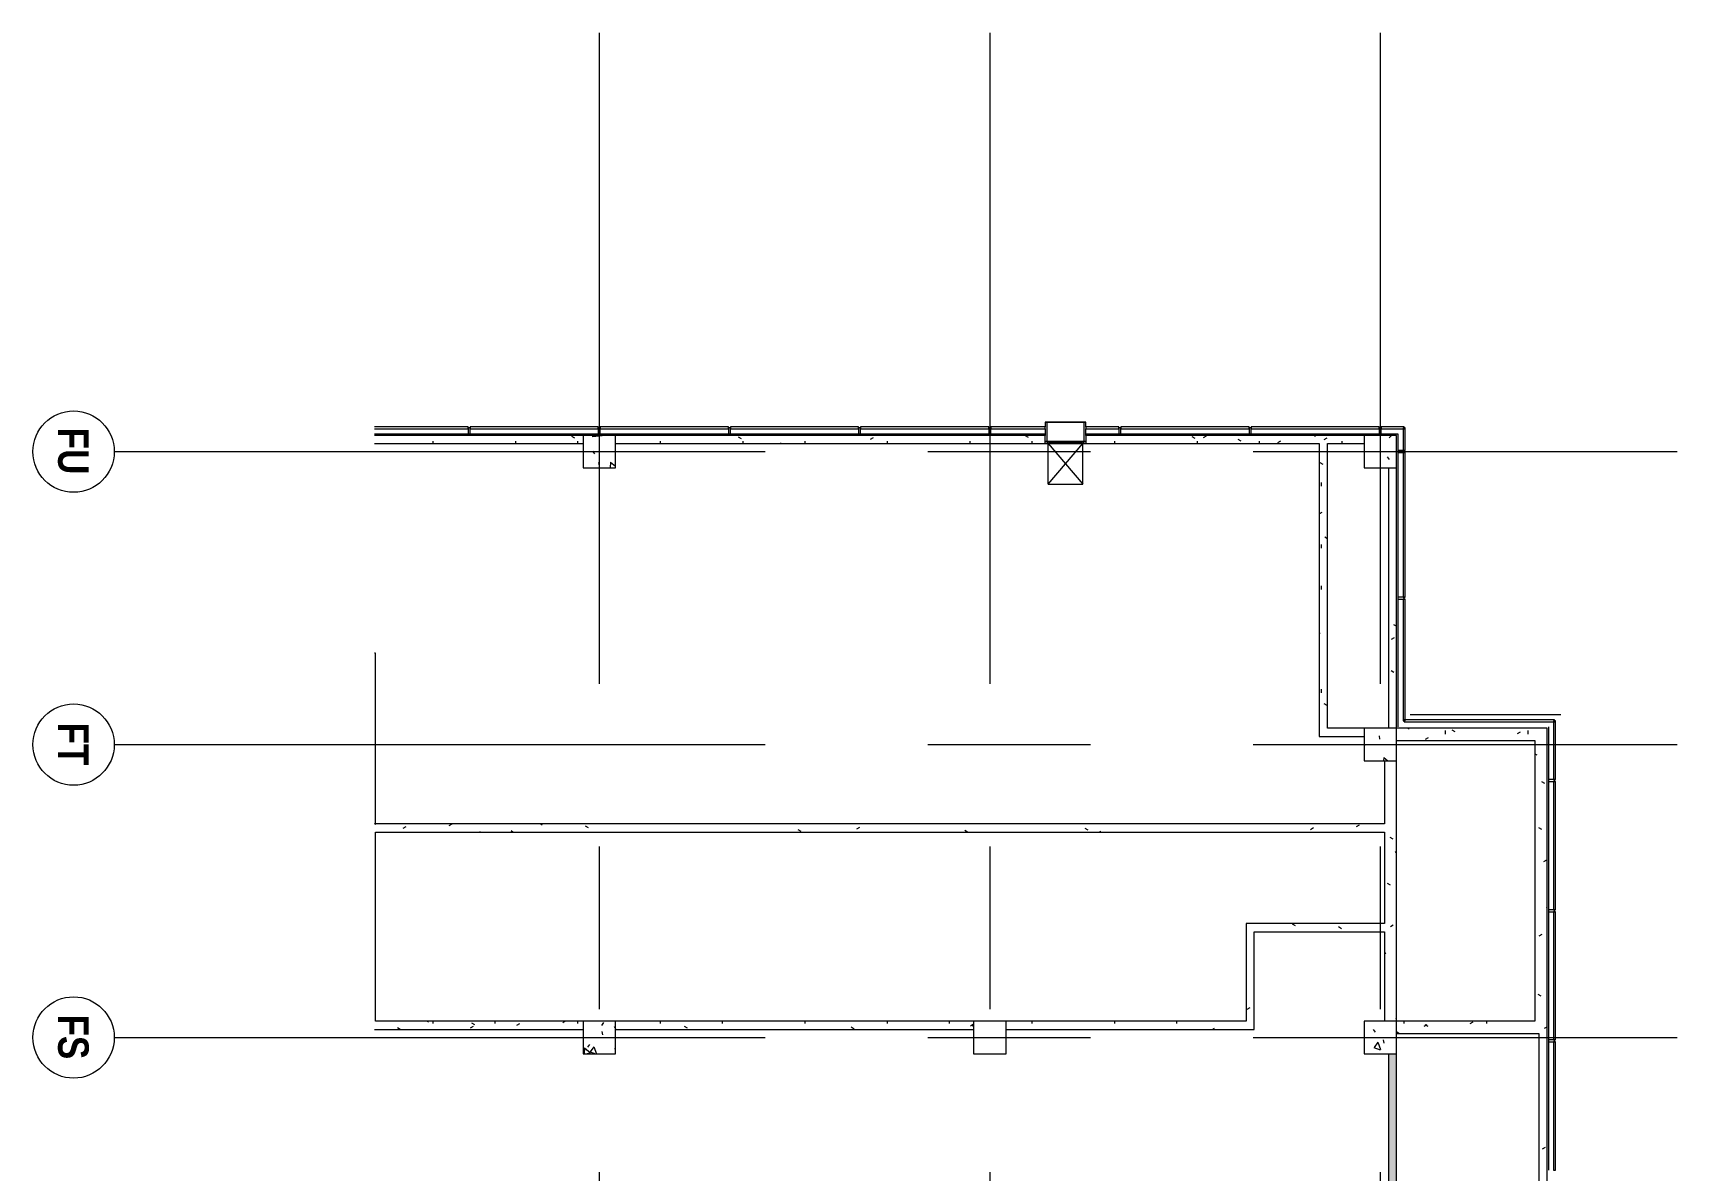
# Model space of a CAD drawing. Extents: x -14231 to 516634, y -267190 to 70805.
# Drawn here: x 181670 to 222091, y -40603 to -12650 of the extents above; entities that cross this region are included whole.
import ezdxf

# ---------------------------------------------------------------- set-up
doc = ezdxf.new("R2010")
doc.units = 0
doc.header["$LTSCALE"] = 8
for name, pattern in [('Access Line', [382.3, 250, -132.3]), ('Centre', [7937.5, 1587.5, -1190.625, 3968.75, -1190.625]), ('IDA - Grid Line', [3500, 2000, -500, 500, -500])]:
    doc.linetypes.add(name, pattern=pattern)
for name, color, linetype, lineweight in [('A-_ANOTGRID_E', 7, 'CONTINUOUS', 9), ('A-_CLAD----_E', 7, 'CONTINUOUS', 9), ('A-_CLAD----_E1', 7, 'CONTINUOUS', 9), ('A-_WALL----_E', 7, 'CONTINUOUS', 9), ('A-_WALL----_H', 7, 'CONTINUOUS', 9), ('A-_WIND----_E', 7, 'CONTINUOUS', 9), ('A-COLN----_E', 7, 'CONTINUOUS', 9), ('A-COLN----_E1', 7, 'CONTINUOUS', 9)]:
    doc.layers.add(name, color=color, linetype=linetype, lineweight=lineweight)
doc.styles.add('Arial Narrow_B', font='ARIALNB.TTF', dxfattribs={"height": 750})
pattern_1 = [(270, (-110762.2, 809413.83), (508, -2032), [83.82, -1440.18, 83.82, -1440.18, -8128]), (270, (-110762.2, 809413.83), (508, -2032), [-3048, 83.82, -2964.18, 83.82, -1440.18, -3556]), (270, (-110762.2, 809413.83), (508, -2032), [-7620, 83.82, -932.18, 83.82, -2456.18]), (30, (-110508.2, 808651.83), (1505.76362, 1455.9409), [83.82, -1440.18, 83.82, -1440.18, -8128]), (30, (-110508.2, 808651.83), (1505.76362, 1455.9409), [-3048, 83.82, -2964.18, 83.82, -1440.18, -3556]), (30, (-110508.2, 808651.83), (1505.76362, 1455.9409), [-7620, 83.82, -932.18, 83.82, -2456.18]), (150, (-109492.2, 808397.83), (-2013.76362, 576.0591), [83.82, -1440.18, 83.82, -1440.18, -8128]), (150, (-109492.2, 808397.83), (-2013.76362, 576.0591), [-3048, 83.82, -2964.18, 83.82, -1440.18, -3556]), (150, (-109492.2, 808397.83), (-2013.76362, 576.0591), [-7620, 83.82, -932.18, 83.82, -2456.18])]

# ---------------------------------------------------------------- blocks, each defined once
blk = doc.blocks.new('IDA - Rectangle Column - 800W X 800D-V17-PH1 LEVEL 3 - PROBE')
at = {"layer": 'A-COLN----_E1', "true_color": 0xaaaaaa}
h = blk.add_hatch(dxfattribs=at)
h.set_pattern_fill('FP_19', color=253, style=0, pattern_type=2)
h.set_pattern_definition([(320, (-325556.1, 846757.2), (-159.3907, -1821.8403), [190.5, -2095.5]), (265, (-325556.1, 846757.2), (1910.5674, 352.428), [152.4, -1676.4]), (10.451, (-325569.4, 846605.4), (1751.166, -1469.4262), [161.9, -1780.901]), (316.184, (-325048.1, 846757.2), (-420.428, -2710.791), [285.75, -3143.25]), (6.636, (-325083.2, 846531.3), (2474.276, -2374.0256), [242.85, -2671.351]), (261.184, (-325048, 846757.2), (2474.2525, -2374.05), [228.6, -2514.6]), (291, (-325175.1, 846503.2), (-1022.6516, -1516.1442), [190.5, -2095.5]), (236, (-325175.1, 846503.2), (1841.8805, -618.021), [152.4, -1676.4]), (341.451, (-325260.3, 846376.8), (819.2124, -2134.1713), [161.9, -1780.901]), (307.5, (-325556.1, 846757.2), (845.5504, -30.88603), [83.82, -1572.26, 83.82, -3300.73]), (307.5, (-325556.1, 846757.2), (845.5504, -30.88603), [-1739.9, -1617.98, 83.82, -1598.93]), (277.5, (-325556.1, 846757.2), (1001.80575, -668.1966), [83.82, -886.46, 83.82, -2175.51]), (277.5, (-325556.1, 846757.2), (1001.80575, -668.1966), [-1054.1, -1534.16, 83.82, -557.53]), (237.5, (-325556.1, 847323.6), (-57.2896, -1355.9093), [83.82, -551.18, 83.82, -4526.28]), (237.5, (-325556.1, 847323.6), (-57.2896, -1355.9093), [-718.82, -1897.38, 83.82, -2545.08]), (227.5, (-325556.1, 847577.6), (254.2664, -1481.2932), [83.82, -741.68, 83.82, -3098.8]), (227.5, (-325556.1, 847577.6), (254.2664, -1481.2932), [-909.32, -1231.9, 83.82, -1783.08])])
h.paths.add_polyline_path([(-400, 400), (-400, -400), (400, -400), (400, 400)])
at = {"layer": 'A-COLN----_E', "color": 253, "true_color": 0xaaaaaa}
for p, q in [((400, 400), (-400, 400)), ((-400, 400), (-400, -400)), ((400, -400), (400, 400)), ((-400, -400), (400, -400))]:
    blk.add_line(p, q, dxfattribs=at)
blk = doc.blocks.new('IDA - Rectangle Column - 800W X 800D-V18-PH1 LEVEL 3 - PROBE')
at = {"layer": 'A-COLN----_E1', "true_color": 0xaaaaaa}
h = blk.add_hatch(dxfattribs=at)
h.set_pattern_fill('FP_20', color=253, style=0, pattern_type=2)
h.set_pattern_definition([(320, (-325556.1, 839557.2), (-159.3907, -1821.8403), [190.5, -2095.5]), (265, (-325556.1, 839557.2), (1910.5674, 352.428), [152.4, -1676.4]), (10.451, (-325569.4, 839405.4), (1751.166, -1469.4262), [161.9, -1780.901]), (316.184, (-325048.1, 839557.2), (-420.428, -2710.791), [285.75, -3143.25]), (6.636, (-325083.2, 839331.3), (2474.276, -2374.0256), [242.85, -2671.351]), (261.184, (-325048, 839557.2), (2474.2525, -2374.05), [228.6, -2514.6]), (291, (-325175.1, 839303.2), (-1022.6516, -1516.1442), [190.5, -2095.5]), (236, (-325175.1, 839303.2), (1841.8805, -618.021), [152.4, -1676.4]), (341.451, (-325260.3, 839176.8), (819.2124, -2134.1713), [161.9, -1780.901]), (307.5, (-325556.1, 839557.2), (845.5504, -30.88603), [83.82, -1572.26, 83.82, -3300.73]), (307.5, (-325556.1, 839557.2), (845.5504, -30.88603), [-1739.9, -1617.98, 83.82, -1598.93]), (277.5, (-325556.1, 839557.2), (1001.80575, -668.1966), [83.82, -886.46, 83.82, -2175.51]), (277.5, (-325556.1, 839557.2), (1001.80575, -668.1966), [-1054.1, -1534.16, 83.82, -557.53]), (237.5, (-325556.1, 840123.6), (-57.2896, -1355.9093), [83.82, -551.18, 83.82, -4526.28]), (237.5, (-325556.1, 840123.6), (-57.2896, -1355.9093), [-718.82, -1897.38, 83.82, -2545.08]), (227.5, (-325556.1, 840377.6), (254.2664, -1481.2932), [83.82, -741.68, 83.82, -3098.8]), (227.5, (-325556.1, 840377.6), (254.2664, -1481.2932), [-909.32, -1231.9, 83.82, -1783.08])])
h.paths.add_polyline_path([(-400, -400), (400, -400), (400, 400), (-400, 400)])
at = {"layer": 'A-COLN----_E', "color": 253, "true_color": 0xaaaaaa}
for p, q in [((400, 400), (-400, 400)), ((-400, 400), (-400, -400)), ((400, -400), (400, 400)), ((-400, -400), (400, -400))]:
    blk.add_line(p, q, dxfattribs=at)
blk = doc.blocks.new('IDA - Rectangle Column - 800W X 800D-V19-PH1 LEVEL 3 - PROBE')
at = {"layer": 'A-COLN----_E1', "true_color": 0xaaaaaa}
h = blk.add_hatch(dxfattribs=at)
h.set_pattern_fill('FP_21', color=253, style=0, pattern_type=2)
h.set_pattern_definition([(320, (-325556.1, 832357.2), (-159.3907, -1821.8403), [190.5, -2095.5]), (265, (-325556.1, 832357.2), (1910.5674, 352.428), [152.4, -1676.4]), (10.451, (-325569.4, 832205.4), (1751.166, -1469.4262), [161.9, -1780.901]), (316.184, (-325048.1, 832357.2), (-420.428, -2710.791), [285.75, -3143.25]), (6.636, (-325083.2, 832131.3), (2474.276, -2374.0256), [242.85, -2671.351]), (261.184, (-325048, 832357.2), (2474.2525, -2374.05), [228.6, -2514.6]), (291, (-325175.1, 832103.2), (-1022.6516, -1516.1442), [190.5, -2095.5]), (236, (-325175.1, 832103.2), (1841.8805, -618.021), [152.4, -1676.4]), (341.451, (-325260.3, 831976.8), (819.2124, -2134.1713), [161.9, -1780.901]), (307.5, (-325556.1, 832357.2), (845.5504, -30.88603), [83.82, -1572.26, 83.82, -3300.73]), (307.5, (-325556.1, 832357.2), (845.5504, -30.88603), [-1739.9, -1617.98, 83.82, -1598.93]), (277.5, (-325556.1, 832357.2), (1001.80575, -668.1966), [83.82, -886.46, 83.82, -2175.51]), (277.5, (-325556.1, 832357.2), (1001.80575, -668.1966), [-1054.1, -1534.16, 83.82, -557.53]), (237.5, (-325556.1, 832923.6), (-57.2896, -1355.9093), [83.82, -551.18, 83.82, -4526.28]), (237.5, (-325556.1, 832923.6), (-57.2896, -1355.9093), [-718.82, -1897.38, 83.82, -2545.08]), (227.5, (-325556.1, 833177.6), (254.2664, -1481.2932), [83.82, -741.68, 83.82, -3098.8]), (227.5, (-325556.1, 833177.6), (254.2664, -1481.2932), [-909.32, -1231.9, 83.82, -1783.08])])
h.paths.add_polyline_path([(-400, -400), (400, -400), (400, 400), (-400, 400)])
at = {"layer": 'A-COLN----_E', "color": 253, "true_color": 0xaaaaaa}
for p, q in [((400, 400), (-400, 400)), ((-400, 400), (-400, -400)), ((400, -400), (400, 400)), ((-400, -400), (400, -400))]:
    blk.add_line(p, q, dxfattribs=at)
blk = doc.blocks.new('IDA - Rectangle Column - 800W X 800D-V20-PH1 LEVEL 3 - PROBE')
at = {"layer": 'A-COLN----_E1', "true_color": 0xaaaaaa}
h = blk.add_hatch(dxfattribs=at)
h.set_pattern_fill('FP_22', color=253, style=0, pattern_type=2)
h.set_pattern_definition([(320, (-306356.1, 832357.2), (-159.3907, -1821.8403), [190.5, -2095.5]), (265, (-306356.1, 832357.2), (1910.5674, 352.428), [152.4, -1676.4]), (10.451, (-306369.4, 832205.4), (1751.166, -1469.4262), [161.9, -1780.901]), (316.184, (-305848.1, 832357.2), (-420.428, -2710.791), [285.75, -3143.25]), (6.636, (-305883.2, 832131.3), (2474.276, -2374.0256), [242.85, -2671.351]), (261.184, (-305848, 832357.2), (2474.2525, -2374.05), [228.6, -2514.6]), (291, (-305975.1, 832103.2), (-1022.6516, -1516.1442), [190.5, -2095.5]), (236, (-305975.1, 832103.2), (1841.8805, -618.021), [152.4, -1676.4]), (341.451, (-306060.3, 831976.8), (819.2124, -2134.1713), [161.9, -1780.901]), (307.5, (-306356.1, 832357.2), (845.5504, -30.88603), [83.82, -1572.26, 83.82, -3300.73]), (307.5, (-306356.1, 832357.2), (845.5504, -30.88603), [-1739.9, -1617.98, 83.82, -1598.93]), (277.5, (-306356.1, 832357.2), (1001.80575, -668.1966), [83.82, -886.46, 83.82, -2175.51]), (277.5, (-306356.1, 832357.2), (1001.80575, -668.1966), [-1054.1, -1534.16, 83.82, -557.53]), (237.5, (-306356.1, 832923.6), (-57.2896, -1355.9093), [83.82, -551.18, 83.82, -4526.28]), (237.5, (-306356.1, 832923.6), (-57.2896, -1355.9093), [-718.82, -1897.38, 83.82, -2545.08]), (227.5, (-306356.1, 833177.6), (254.2664, -1481.2932), [83.82, -741.68, 83.82, -3098.8]), (227.5, (-306356.1, 833177.6), (254.2664, -1481.2932), [-909.32, -1231.9, 83.82, -1783.08])])
h.paths.add_polyline_path([(-400, -400), (400, -400), (400, 400), (-400, 400)])
at = {"layer": 'A-COLN----_E', "color": 253, "true_color": 0xaaaaaa}
for p, q in [((400, 400), (-400, 400)), ((-400, 400), (-400, -400)), ((400, -400), (400, 400)), ((-400, -400), (400, -400))]:
    blk.add_line(p, q, dxfattribs=at)
blk = doc.blocks.new('IDA - Rectangle Column - 800W X 800D-V21-PH1 LEVEL 3 - PROBE')
at = {"layer": 'A-COLN----_E1', "true_color": 0xaaaaaa}
h = blk.add_hatch(dxfattribs=at)
h.set_pattern_fill('FP_23', color=253, style=0, pattern_type=2)
h.set_pattern_definition([(320, (-306356.1, 846757.2), (-159.3907, -1821.8403), [190.5, -2095.5]), (265, (-306356.1, 846757.2), (1910.5674, 352.428), [152.4, -1676.4]), (10.451, (-306369.4, 846605.4), (1751.166, -1469.4262), [161.9, -1780.901]), (316.184, (-305848.1, 846757.2), (-420.428, -2710.791), [285.75, -3143.25]), (6.636, (-305883.2, 846531.3), (2474.276, -2374.0256), [242.85, -2671.351]), (261.184, (-305848, 846757.2), (2474.2525, -2374.05), [228.6, -2514.6]), (291, (-305975.1, 846503.2), (-1022.6516, -1516.1442), [190.5, -2095.5]), (236, (-305975.1, 846503.2), (1841.8805, -618.021), [152.4, -1676.4]), (341.451, (-306060.3, 846376.8), (819.2124, -2134.1713), [161.9, -1780.901]), (307.5, (-306356.1, 846757.2), (845.5504, -30.88603), [83.82, -1572.26, 83.82, -3300.73]), (307.5, (-306356.1, 846757.2), (845.5504, -30.88603), [-1739.9, -1617.98, 83.82, -1598.93]), (277.5, (-306356.1, 846757.2), (1001.80575, -668.1966), [83.82, -886.46, 83.82, -2175.51]), (277.5, (-306356.1, 846757.2), (1001.80575, -668.1966), [-1054.1, -1534.16, 83.82, -557.53]), (237.5, (-306356.1, 847323.6), (-57.2896, -1355.9093), [83.82, -551.18, 83.82, -4526.28]), (237.5, (-306356.1, 847323.6), (-57.2896, -1355.9093), [-718.82, -1897.38, 83.82, -2545.08]), (227.5, (-306356.1, 847577.6), (254.2664, -1481.2932), [83.82, -741.68, 83.82, -3098.8]), (227.5, (-306356.1, 847577.6), (254.2664, -1481.2932), [-909.32, -1231.9, 83.82, -1783.08])])
h.paths.add_polyline_path([(-400, 400), (-400, -400), (400, -400), (400, 400)])
at = {"layer": 'A-COLN----_E', "color": 253, "true_color": 0xaaaaaa}
for p, q in [((400, 400), (-400, 400)), ((-400, 400), (-400, -400)), ((400, -400), (400, 400)), ((-400, -400), (400, -400))]:
    blk.add_line(p, q, dxfattribs=at)
blk = doc.blocks.new('IDA - Rectangle Column - 800W X 800D-V22-PH1 LEVEL 3 - PROBE')
at = {"layer": 'A-COLN----_E1', "true_color": 0xaaaaaa}
h = blk.add_hatch(dxfattribs=at)
h.set_pattern_fill('FP_24', color=253, style=0, pattern_type=2)
h.set_pattern_definition([(320, (-315956.1, 846757.2), (-159.3907, -1821.8403), [190.5, -2095.5]), (265, (-315956.1, 846757.2), (1910.5674, 352.428), [152.4, -1676.4]), (10.451, (-315969.4, 846605.4), (1751.166, -1469.4262), [161.9, -1780.901]), (316.184, (-315448.1, 846757.2), (-420.428, -2710.791), [285.75, -3143.25]), (6.636, (-315483.2, 846531.3), (2474.276, -2374.0256), [242.85, -2671.351]), (261.184, (-315448, 846757.2), (2474.2525, -2374.05), [228.6, -2514.6]), (291, (-315575.1, 846503.2), (-1022.6516, -1516.1442), [190.5, -2095.5]), (236, (-315575.1, 846503.2), (1841.8805, -618.021), [152.4, -1676.4]), (341.451, (-315660.3, 846376.8), (819.2124, -2134.1713), [161.9, -1780.901]), (307.5, (-315956.1, 846757.2), (845.5504, -30.88603), [83.82, -1572.26, 83.82, -3300.73]), (307.5, (-315956.1, 846757.2), (845.5504, -30.88603), [-1739.9, -1617.98, 83.82, -1598.93]), (277.5, (-315956.1, 846757.2), (1001.80575, -668.1966), [83.82, -886.46, 83.82, -2175.51]), (277.5, (-315956.1, 846757.2), (1001.80575, -668.1966), [-1054.1, -1534.16, 83.82, -557.53]), (237.5, (-315956.1, 847323.6), (-57.2896, -1355.9093), [83.82, -551.18, 83.82, -4526.28]), (237.5, (-315956.1, 847323.6), (-57.2896, -1355.9093), [-718.82, -1897.38, 83.82, -2545.08]), (227.5, (-315956.1, 847577.6), (254.2664, -1481.2932), [83.82, -741.68, 83.82, -3098.8]), (227.5, (-315956.1, 847577.6), (254.2664, -1481.2932), [-909.32, -1231.9, 83.82, -1783.08])])
h.paths.add_polyline_path([(-400, -400), (400, -400), (400, 400), (-400, 400), (-400, 262)])
at = {"layer": 'A-COLN----_E', "color": 253, "true_color": 0xaaaaaa}
for p, q in [((400, 400), (-400, 400)), ((-400, 400), (-400, -400)), ((400, -400), (400, 400)), ((-400, -400), (400, -400))]:
    blk.add_line(p, q, dxfattribs=at)
blk = doc.blocks.new('Aluminium Window - 1000L X 1000H - FAP-02 - 2HR-V58-PH1 LEVEL 3 - PROBE')
at = {"layer": 'A-_WIND----_E', "color": 253, "true_color": 0xaaaaaa}
for p, q in [((-495, 425), (-495, 310)), ((-445, 425), (-495, 425)), ((-445, -50), (-445, 425)), ((455, 425), (-445, 425)), ((505, 425), (455, 425)), ((455, 425), (455, -50)), ((505, 310), (505, 425)), ((-495, 260), (-495, 100)), ((505, 100), (505, 260)), ((-445, -50), (-492, -50)), ((-492, -50), (-445, -50)), ((-492, -100), (-445, -100)), ((-445, -65), (-445, -50)), ((455, -50), (-445, -50)), ((-445, -50), (455, -50)), ((-445, -65), (-445, -100)), ((-395, -65), (-445, -65)), ((-445, -100), (-395, -100)), ((405, -65), (-395, -65)), ((-395, -100), (-395, -65)), ((405, -79), (-395, -79)), ((-395, -79), (-395, -87)), ((-395, -87), (405, -87)), ((-395, -100), (405, -100)), ((455, -65), (405, -65)), ((405, -65), (405, -100)), ((405, -87), (405, -79)), ((405, -100), (455, -100)), ((505, -50), (455, -50)), ((455, -50), (455, -65)), ((455, -50), (505, -50)), ((455, -100), (455, -65)), ((455, -100), (505, -100))]:
    blk.add_line(p, q, dxfattribs=at)
at = {"layer": 'A-_WIND----_E', "color": 253, "linetype": 'Centre', "true_color": 0xaaaaaa}
for p, q in [((-495, 425), (505, 425)), ((-74, 425), (-390, 425))]:
    blk.add_line(p, q, dxfattribs=at)
at = {"layer": 'A-_WIND----_E', "color": 253, "linetype": 'Access Line', "true_color": 0xaaaaaa}
for p, q in [((-420, -1100), (-420, -100)), ((-420, -100), (430, -1100)), ((-420, -1100), (430, -100)), ((430, -1100), (430, -100)), ((-420, -1100), (430, -1100))]:
    blk.add_line(p, q, dxfattribs=at)
blk = doc.blocks.new('System Panel - AlumPanelClad-White-10000757-PH1 LEVEL 3 - PROBE')
at = {"layer": 'A-_CLAD----_E', "color": 253, "true_color": 0xaaaaaa}
for p, q in [((1850, 25), (-1850, 25)), ((-1850, 25), (-1850, -25)), ((1850, -25), (1850, 25)), ((-1850, -25), (1850, -25))]:
    blk.add_line(p, q, dxfattribs=at)
blk = doc.blocks.new('Rectangular Mullion - groove center-10013415-PH1 LEVEL 3 - PROBE')
at = {"layer": 'A-_CLAD----_E1', "color": 253, "true_color": 0xaaaaaa}
blk.add_line((838822, 326291), (838822, 329991), dxfattribs=at)
blk = doc.blocks.new('System Panel - AlumPanelClad-White-10013422-PH1 LEVEL 3 - PROBE')
at = {"layer": 'A-_CLAD----_E', "color": 253, "true_color": 0xaaaaaa}
for p, q in [((1495, 25), (-1495, 25)), ((-1495, 25), (-1495, -25)), ((1495, -25), (1495, 25)), ((-1495, -25), (1495, -25))]:
    blk.add_line(p, q, dxfattribs=at)
blk = doc.blocks.new('Rectangular Mullion - groove center-10013417-PH1 LEVEL 3 - PROBE')
at = {"layer": 'A-_CLAD----_E1', "color": 253, "true_color": 0xaaaaaa}
blk.add_line((835982, 325991), (839122, 325991), dxfattribs=at)
blk = doc.blocks.new('System Panel - AlumPanelClad-White-10021056-PH1 LEVEL 3 - PROBE')
at = {"layer": 'A-_CLAD----_E', "color": 253, "true_color": 0xaaaaaa}
for p, q in [((280, 25), (-280, 25)), ((-280, 25), (-280, -25)), ((280, -25), (280, 25)), ((-280, -25), (280, -25))]:
    blk.add_line(p, q, dxfattribs=at)
blk = doc.blocks.new('Rectangular Mullion - groove center-10021053-PH1 LEVEL 3 - PROBE')
at = {"layer": 'A-_CLAD----_E1', "color": 253, "true_color": 0xaaaaaa}
blk.add_line((831922, 325581), (831922, 325991), dxfattribs=at)
blk = doc.blocks.new('System Panel - AlumPanelClad-White-10005328-PH1 LEVEL 3 - PROBE')
at = {"layer": 'A-_CLAD----_E', "color": 253, "true_color": 0xaaaaaa}
for p, q in [((1575, 25), (-1575, 25)), ((-1575, 25), (-1575, -25)), ((1575, -25), (1575, 25)), ((-1575, -25), (1575, -25))]:
    blk.add_line(p, q, dxfattribs=at)
blk = doc.blocks.new('Rectangular Mullion - groove center-10005325-PH1 LEVEL 3 - PROBE')
at = {"layer": 'A-_CLAD----_E1', "color": 253, "true_color": 0xaaaaaa}
blk.add_line((846867, 329691), (850017, 329691), dxfattribs=at)
blk = doc.blocks.new('Rectangular Mullion - groove center-9997094-PH1 LEVEL 3 - PROBE')
at = {"layer": 'A-_CLAD----_E1', "color": 253, "true_color": 0xaaaaaa}
for p, q in [((-25, -150), (-25, 0)), ((-25, 0), (25, 0)), ((25, 0), (25, -150)), ((25, -150), (-25, -150))]:
    blk.add_line(p, q, dxfattribs=at)
blk = doc.blocks.new('System Panel - AlumPanelClad-White-10007495-PH1 LEVEL 3 - PROBE')
at = {"layer": 'A-_CLAD----_E', "color": 253, "true_color": 0xaaaaaa}
for p, q in [((1775, 25), (-1775, 25)), ((-1775, 25), (-1775, -25)), ((1775, -25), (1775, 25)), ((-1775, -25), (1775, -25))]:
    blk.add_line(p, q, dxfattribs=at)
blk = doc.blocks.new('Rectangular Mullion - groove center-10007492-PH1 LEVEL 3 - PROBE')
at = {"layer": 'A-_CLAD----_E1', "color": 253, "true_color": 0xaaaaaa}
blk.add_line((931882, 325991), (935432, 325991), dxfattribs=at)
blk = doc.blocks.new('System Panel - AlumPanelClad-White-10013404-PH1 LEVEL 3 - PROBE')
at = {"layer": 'A-_CLAD----_E', "color": 253, "true_color": 0xaaaaaa}
for p, q in [((723, 25), (-723, 25)), ((-723, 25), (-723, -25)), ((723, -25), (723, 25)), ((-723, -25), (723, -25))]:
    blk.add_line(p, q, dxfattribs=at)
blk = doc.blocks.new('Rectangular Mullion - groove center-10013402-PH1 LEVEL 3 - PROBE')
at = {"layer": 'A-_CLAD----_E1', "color": 253, "true_color": 0xaaaaaa}
blk.add_line((839122, 329691), (840417, 329691), dxfattribs=at)
blk = doc.blocks.new('System Panel - AlumPanelClad-White-10013864-PH1 LEVEL 3 - PROBE')
at = {"layer": 'A-_CLAD----_E', "color": 253, "true_color": 0xaaaaaa}
for p, q in [((280, 25), (-280, 25)), ((-280, 25), (-280, -25)), ((280, -25), (280, 25)), ((-280, -25), (280, -25))]:
    blk.add_line(p, q, dxfattribs=at)
blk = doc.blocks.new('Rectangular Mullion - groove center-10021132-PH1 LEVEL 3 - PROBE')
at = {"layer": 'A-_CLAD----_E1', "color": 253, "true_color": 0xaaaaaa}
blk.add_line((831922, 325991), (832332, 325991), dxfattribs=at)
blk = doc.blocks.new('System Panel - AlumPanelClad-White-V59-PH1 LEVEL 3 - PROBE')
at = {"layer": 'A-_CLAD----_E', "color": 253, "true_color": 0xaaaaaa}
for p, q in [((727, 25), (-1575, 25)), ((-1575, 25), (-1575, -25)), ((-1575, -25), (727, -25))]:
    blk.add_line(p, q, dxfattribs=at)
blk = doc.blocks.new('Rectangular Mullion - groove center-V60-PH1 LEVEL 3 - PROBE')
at = {"layer": 'A-_CLAD----_E1', "color": 253, "true_color": 0xaaaaaa}
blk.add_line((831922, 300830), (831922, 303131), dxfattribs=at)
blk = doc.blocks.new('System Panel - AlumPanelClad-White-10087131-PH1 LEVEL 3 - PROBE')
at = {"layer": 'A-_CLAD----_E', "color": 253, "true_color": 0xaaaaaa}
for p, q in [((-760, 25), (-1575, 25)), ((-1575, 25), (-1575, -25)), ((-760, -25), (-760, 25)), ((1575, 25), (240, 25)), ((240, 25), (240, -25)), ((1575, -25), (1575, 25)), ((-1575, -25), (-760, -25)), ((240, -25), (1575, -25))]:
    blk.add_line(p, q, dxfattribs=at)
blk = doc.blocks.new('Rectangular Mullion - groove center-10086793-PH1 LEVEL 3 - PROBE')
at = {"layer": 'A-_CLAD----_E1', "color": 253, "true_color": 0xaaaaaa}
blk.add_line((831922, 315981), (831922, 317316), dxfattribs=at)
blk = doc.blocks.new('Rectangular Mullion - groove center-10087119-PH1 LEVEL 3 - PROBE')
at = {"layer": 'A-_CLAD----_E1', "color": 253, "true_color": 0xaaaaaa}
blk.add_line((831922, 318316), (831922, 319131), dxfattribs=at)
blk = doc.blocks.new('Grid - 4 mm Dia-18759-PH1 LEVEL 3 - PROBE')
at = {"layer": 'A-_ANOTGRID_E', "color": 253, "true_color": 0xaaaaaa}
blk.add_circle((0, 0), 4, dxfattribs=at)

msp = doc.modelspace()

# ---------------------------------------------------------------- hatches: boundary and pattern name
at = {"layer": 'A-_WALL----_H', "true_color": 0xd4d4d4}
h = msp.add_hatch(dxfattribs=at)
h.set_pattern_fill('FP_1', color=254, angle=-90, style=0, pattern_type=2)
h.set_pattern_definition(pattern_1)
h.paths.add_polyline_path([(190067.4, -22730.1), (190067.4, -22743.3), (195193.9, -22743.3), (195193.9, -22543.3), (190067.4, -22543.3), (190067.4, -22643.3)])
h.paths.add_polyline_path([(195993.9, -22587.8), (195993.9, -22743.3), (206557.3, -22743.3), (206557.3, -22543.3), (195993.9, -22543.3)])
h.paths.add_polyline_path([(207553.9, -22543.3), (207553.9, -22743.3), (214393.9, -22743.3), (214393.9, -22543.3), (213262.7, -22543.3)])
h = msp.add_hatch(dxfattribs=at)
h.set_pattern_fill('FP_1', color=254, angle=-90, style=0, pattern_type=2)
h.set_pattern_definition(pattern_1)
h.paths.add_polyline_path([(213293.9, -22743.3), (213293.9, -29943.3), (213493.9, -29943.3), (213493.9, -22743.3)])
h = msp.add_hatch(dxfattribs=at)
h.set_pattern_fill('FP_1', color=254, angle=-90, style=0, pattern_type=2)
h.set_pattern_definition(pattern_1)
h.paths.add_polyline_path([(214993.9, -28063.4), (214993.9, -29743.3), (215193.9, -29743.3), (215193.9, -23343.3), (214993.9, -23343.3)])
h = msp.add_hatch(dxfattribs=at)
h.set_pattern_fill('FP_1', color=254, angle=-90, style=0, pattern_type=2)
h.set_pattern_definition(pattern_1)
h.paths.add_polyline_path([(190067.4, -36326.3), (190067.4, -37143.3), (190093.9, -37143.3), (190093.9, -28093.3), (190067.4, -28093.3), (190067.4, -32293.3)])
h = msp.add_hatch(dxfattribs=at)
h.set_pattern_fill('FP_1', color=254, angle=-90, style=0, pattern_type=2)
h.set_pattern_definition(pattern_1)
h.paths.add_polyline_path([(215193.9, -30043.3), (218593.9, -30043.3), (218593.9, -29743.3), (215193.9, -29743.3)])
h = msp.add_hatch(dxfattribs=at)
h.set_pattern_fill('FP_1', color=254, angle=-90, style=0, pattern_type=2)
h.set_pattern_definition(pattern_1)
h.paths.add_polyline_path([(218593.9, -36943.3), (218893.9, -36943.3), (218893.9, -29743.3), (218593.9, -29743.3), (218593.9, -30043.3)])
h = msp.add_hatch(dxfattribs=at)
h.set_pattern_fill('FP_1', color=254, angle=-90, style=0, pattern_type=2)
h.set_pattern_definition(pattern_1)
h.paths.add_polyline_path([(214893.9, -30543.3), (214893.9, -36943.3), (215193.9, -36943.3), (215193.9, -30543.3)])
h = msp.add_hatch(dxfattribs=at)
h.set_pattern_fill('FP_1', color=254, angle=-90, style=0, pattern_type=2)
h.set_pattern_definition(pattern_1)
h.paths.add_polyline_path([(190093.9, -32293.3), (214893.9, -32293.3), (214893.9, -32093.3), (190093.9, -32093.3)])
h = msp.add_hatch(dxfattribs=at)
h.set_pattern_fill('FP_1', color=254, angle=-90, style=0, pattern_type=2)
h.set_pattern_definition(pattern_1)
h.paths.add_polyline_path([(211493.9, -36943.3), (211693.9, -36943.3), (211693.9, -34543.3), (211493.9, -34543.3)])
h = msp.add_hatch(dxfattribs=at)
h.set_pattern_fill('FP_1', color=254, angle=-90, style=0, pattern_type=2)
h.set_pattern_definition(pattern_1)
h.paths.add_polyline_path([(211693.9, -34743.3), (214893.9, -34743.3), (214893.9, -34543.3), (211693.9, -34543.3)])
h = msp.add_hatch(dxfattribs=at)
h.set_pattern_fill('FP_1', color=254, angle=-90, style=0, pattern_type=2)
h.set_pattern_definition(pattern_1)
h.paths.add_polyline_path([(190093.9, -36943.3), (190093.9, -37143.3), (195193.9, -37143.3), (195193.9, -36943.3)])
h = msp.add_hatch(dxfattribs=at)
h.set_pattern_fill('FP_1', color=254, angle=-90, style=0, pattern_type=2)
h.set_pattern_definition(pattern_1)
h.paths.add_polyline_path([(195993.9, -36943.3), (195993.9, -37143.3), (204793.9, -37143.3), (204793.9, -36943.3)])
h = msp.add_hatch(dxfattribs=at)
h.set_pattern_fill('FP_1', color=254, angle=-90, style=0, pattern_type=2)
h.set_pattern_definition(pattern_1)
h.paths.add_polyline_path([(205593.9, -37081.7), (205593.9, -37143.3), (211693.9, -37143.3), (211693.9, -36943.3), (205593.9, -36943.3)])
h = msp.add_hatch(dxfattribs=at)
h.set_pattern_fill('FP_1', color=254, angle=-90, style=0, pattern_type=2)
h.set_pattern_definition(pattern_1)
h.paths.add_polyline_path([(215193.9, -36943.3), (215193.9, -37243.3), (218893.9, -37243.3), (218893.9, -36943.3), (218593.9, -36943.3)])
h = msp.add_hatch(dxfattribs=at)
h.set_pattern_fill('FP_1', color=254, angle=-90, style=0, pattern_type=2)
h.set_pattern_definition(pattern_1)
h.paths.add_polyline_path([(218693.9, -37243.3), (218693.9, -41543.3), (218893.9, -41543.3), (218893.9, -37243.3)])
h = msp.add_hatch(dxfattribs=at)
h.set_pattern_fill('FP_1', color=254, angle=-90, style=0, pattern_type=2)
h.set_pattern_definition(pattern_1)
h.paths.add_polyline_path([(214993.9, -128593.3), (214993.9, -129243.3), (215193.9, -129243.3), (215193.9, -128593.3), (215093.9, -128593.3)])
h.paths.add_polyline_path([(214993.9, -127596.7), (215193.9, -127596.7), (215193.9, -122843.3), (214993.9, -122843.3), (214993.9, -127264.4)])
h.paths.add_polyline_path([(214993.9, -130043.3), (214993.9, -133743.3), (215193.9, -133743.3), (215193.9, -130043.3), (215167.8, -130043.3)])
h.paths.add_polyline_path([(214993.9, -122043.3), (215193.9, -122043.3), (215193.9, -115643.3), (214993.9, -115643.3)])
h.paths.add_polyline_path([(214993.9, -106543.3), (214993.9, -107643.3), (215193.9, -107643.3), (215193.9, -106543.3), (215093.9, -106543.3)])
h.paths.add_polyline_path([(214993.9, -109227.9), (214993.9, -114843.3), (215193.9, -114843.3), (215193.9, -108443.3), (214993.9, -108443.3)])
h.paths.add_polyline_path([(214993.9, -105546.7), (215193.9, -105546.7), (215193.9, -101243.3), (214993.9, -101243.3), (214993.9, -104718.7)])
h.paths.add_polyline_path([(214993.9, -100443.3), (215193.9, -100443.3), (215193.9, -94043.3), (214993.9, -94043.3), (214993.9, -100209.6)])
h.paths.add_polyline_path([(214993.9, -93243.3), (215193.9, -93243.3), (215193.9, -88893.3), (214993.9, -88893.3), (214993.9, -91191.3)])
h.paths.add_polyline_path([(214993.9, -87896.7), (215193.9, -87896.7), (215193.9, -86843.3), (214993.9, -86843.3)])
h.paths.add_polyline_path([(214993.9, -86043.3), (215193.9, -86043.3), (215193.9, -79643.3), (214993.9, -79643.3), (214993.9, -82173.1)])
h.paths.add_polyline_path([(214993.9, -78843.3), (215193.9, -78843.3), (215193.9, -72443.3), (214993.9, -72443.3), (214993.9, -73154.8)])
h.paths.add_polyline_path([(214993.9, -71643.3), (215193.9, -71643.3), (215193.9, -69443.3), (214993.9, -69443.3)])
h.paths.add_polyline_path([(214993.9, -65243.3), (214993.9, -68446.7), (215193.9, -68446.7), (215193.9, -65243.3), (215009.5, -65243.3)])
h.paths.add_polyline_path([(214993.9, -64136.5), (214993.9, -64443.3), (215193.9, -64443.3), (215193.9, -58043.3), (214993.9, -58043.3)])
h.paths.add_polyline_path([(214993.9, -57243.3), (215193.9, -57243.3), (215193.9, -50843.3), (214993.9, -50843.3), (214993.9, -55118.2)])
h.paths.add_polyline_path([(214993.9, -42743.3), (214993.9, -46850.1), (215193.9, -46850.1), (215193.9, -42743.3), (215168.4, -42743.3)])
h.paths.add_polyline_path([(214993.9, -37743.3), (214993.9, -41943.3), (215193.9, -41943.3), (215193.9, -37743.3), (215006.7, -37743.3)])
h.paths.add_polyline_path([(214993.9, -50043.3), (215193.9, -50043.3), (215193.9, -47846.7), (214993.9, -47846.7)])

# ---------------------------------------------------------------- linework, layer by layer
at = {"layer": 'A-_ANOTGRID_E', "color": 254, "linetype": 'IDA - Grid Line', "true_color": 0xd4d4d4}
for p, q in [((195593.9, -12650.4), (195593.9, -169732.7)), ((205193.9, -12650.4), (205193.9, -169732.7)), ((214793.9, -12650.4), (214793.9, -169732.7)), ((183670.1, -22943.3), (222090.8, -22943.3)), ((183670.1, -30143.3), (222090.8, -30143.3)), ((183670.1, -37343.3), (222090.8, -37343.3))]:
    msp.add_line(p, q, dxfattribs=at)
at = {"layer": 'A-_WALL----_E', "color": 253, "true_color": 0xaaaaaa}
for p, q in [((195193.9, -22543.3), (190067.4, -22543.3)), ((206557.3, -22543.3), (195993.9, -22543.3)), ((206557.3, -22743.3), (206557.3, -22543.3)), ((214393.9, -22543.3), (207553.9, -22543.3)), ((207553.9, -22543.3), (207553.9, -22743.3)), ((190067.4, -22743.3), (195193.9, -22743.3)), ((195993.9, -22743.3), (206557.3, -22743.3)), ((207553.9, -22743.3), (213293.9, -22743.3)), ((213293.9, -22743.3), (213293.9, -29943.3)), ((213493.9, -22743.3), (214393.9, -22743.3)), ((213493.9, -29743.3), (213493.9, -22743.3)), ((214993.9, -23343.3), (214993.9, -29743.3)), ((215193.9, -29743.3), (215193.9, -23343.3)), ((190093.9, -27893.3), (190067.4, -27893.3)), ((190093.9, -28093.3), (190093.9, -27893.3)), ((190093.9, -32093.3), (190093.9, -28093.3)), ((214393.9, -29743.3), (213493.9, -29743.3)), ((218593.9, -29743.3), (215193.9, -29743.3)), ((218893.9, -29743.3), (218593.9, -29743.3)), ((218893.9, -36943.3), (218893.9, -29743.3)), ((213293.9, -29943.3), (213493.9, -29943.3)), ((213493.9, -29943.3), (214393.9, -29943.3)), ((215193.9, -30043.3), (218593.9, -30043.3)), ((218593.9, -30043.3), (218593.9, -36943.3)), ((214893.9, -30543.3), (214893.9, -32093.3)), ((215193.9, -36943.3), (215193.9, -30543.3)), ((214893.9, -32093.3), (190093.9, -32093.3)), ((190093.9, -36943.3), (190093.9, -32293.3)), ((190093.9, -32293.3), (214893.9, -32293.3)), ((214893.9, -32293.3), (214893.9, -34543.3)), ((211693.9, -34543.3), (211493.9, -34543.3)), ((211493.9, -34543.3), (211493.9, -36943.3)), ((214893.9, -34543.3), (211693.9, -34543.3)), ((211693.9, -36943.3), (211693.9, -34743.3)), ((211693.9, -34743.3), (214893.9, -34743.3)), ((214893.9, -34743.3), (214893.9, -36943.3)), ((190067.4, -37143.3), (190093.9, -37143.3)), ((195193.9, -36943.3), (190093.9, -36943.3)), ((190093.9, -37143.3), (195193.9, -37143.3)), ((204793.9, -36943.3), (195993.9, -36943.3)), ((195993.9, -37143.3), (204793.9, -37143.3)), ((211493.9, -36943.3), (205593.9, -36943.3)), ((205593.9, -37143.3), (211693.9, -37143.3)), ((211693.9, -37143.3), (211693.9, -36943.3)), ((218593.9, -36943.3), (215193.9, -36943.3)), ((218893.9, -37243.3), (218893.9, -36943.3)), ((215193.9, -37243.3), (218693.9, -37243.3)), ((218693.9, -37243.3), (218693.9, -41543.3)), ((218893.9, -41543.3), (218893.9, -37243.3)), ((214993.9, -37743.3), (214993.9, -41943.3)), ((215193.9, -41943.3), (215193.9, -37743.3))]:
    msp.add_line(p, q, dxfattribs=at)

# ---------------------------------------------------------------- block references
at = {"layer": 'A-_ANOTGRID_E', "color": 254, "lineweight": 5, "true_color": 0xd4d4d4, "xscale": 249.9999999999999, "yscale": 249.9999999999999, "zscale": 249.9999999999999, "rotation": 270}
for p in [(182670.1, -22943.3), (182670.1, -30143.3), (182670.1, -37343.3)]:
    msp.add_blockref('Grid - 4 mm Dia-18759-PH1 LEVEL 3 - PROBE', p, dxfattribs=at)
at = {"layer": 'A-_CLAD----_E', "color": 253, "lineweight": 9, "true_color": 0xaaaaaa}
for name, p, rotation in [('System Panel - AlumPanelClad-White-V59-PH1 LEVEL 3 - PROBE', (190793.9, -22358.3), 179.9999999999997), ('System Panel - AlumPanelClad-White-10005328-PH1 LEVEL 3 - PROBE', (193993.9, -22358.3), 179.9999999999997), ('System Panel - AlumPanelClad-White-10005328-PH1 LEVEL 3 - PROBE', (197193.9, -22358.3), 179.9999999999997), ('System Panel - AlumPanelClad-White-10005328-PH1 LEVEL 3 - PROBE', (200393.9, -22358.3), 179.9999999999997), ('System Panel - AlumPanelClad-White-10005328-PH1 LEVEL 3 - PROBE', (203593.9, -22358.3), 179.9999999999997), ('System Panel - AlumPanelClad-White-10087131-PH1 LEVEL 3 - PROBE', (206793.9, -22358.3), 179.9999999999997), ('System Panel - AlumPanelClad-White-10005328-PH1 LEVEL 3 - PROBE', (209993.9, -22358.3), 179.9999999999997), ('System Panel - AlumPanelClad-White-10005328-PH1 LEVEL 3 - PROBE', (213193.9, -22358.3), 179.9999999999997), ('System Panel - AlumPanelClad-White-10021056-PH1 LEVEL 3 - PROBE', (215098.9, -22358.3), 179.9999999999997), ('System Panel - AlumPanelClad-White-10013864-PH1 LEVEL 3 - PROBE', (215378.9, -22638.3), 89.99999999999999), ('System Panel - AlumPanelClad-White-10007495-PH1 LEVEL 3 - PROBE', (215378.9, -24743.3), 89.99999999999999), ('System Panel - AlumPanelClad-White-10013422-PH1 LEVEL 3 - PROBE', (215378.9, -28063.3), 89.99999999999999), ('System Panel - AlumPanelClad-White-10000757-PH1 LEVEL 3 - PROBE', (217228.9, -29558.3), 180), ('System Panel - AlumPanelClad-White-10013404-PH1 LEVEL 3 - PROBE', (219078.9, -30280.8), 89.99999999999999), ('System Panel - AlumPanelClad-White-10005328-PH1 LEVEL 3 - PROBE', (219078.9, -32628.3), 89.99999999999999), ('System Panel - AlumPanelClad-White-10005328-PH1 LEVEL 3 - PROBE', (219078.9, -35828.3), 89.99999999999999), ('System Panel - AlumPanelClad-White-10005328-PH1 LEVEL 3 - PROBE', (219078.9, -39028.3), 89.99999999999999)]:
    msp.add_blockref(name, p, dxfattribs=dict(at, rotation=rotation))
at = {"layer": 'A-_CLAD----_E1', "color": 253, "lineweight": 9, "true_color": 0xaaaaaa, "rotation": 270}
for name, p in [('Rectangular Mullion - groove center-V60-PH1 LEVEL 3 - PROBE', (-110762.2, 809413.8)), ('Rectangular Mullion - groove center-10086793-PH1 LEVEL 3 - PROBE', (-110762.2, 809413.8)), ('Rectangular Mullion - groove center-10087119-PH1 LEVEL 3 - PROBE', (-110762.2, 809413.8)), ('Rectangular Mullion - groove center-10021053-PH1 LEVEL 3 - PROBE', (-110762.2, 809413.8)), ('Rectangular Mullion - groove center-10021132-PH1 LEVEL 3 - PROBE', (-110762.2, 809413.8)), ('Rectangular Mullion - groove center-10007492-PH1 LEVEL 3 - PROBE', (-110762.2, 908913.8)), ('Rectangular Mullion - groove center-10013417-PH1 LEVEL 3 - PROBE', (-110762.2, 809413.8)), ('Rectangular Mullion - groove center-10013415-PH1 LEVEL 3 - PROBE', (-110762.2, 809413.8)), ('Rectangular Mullion - groove center-10013402-PH1 LEVEL 3 - PROBE', (-110762.2, 809413.8)), ('Rectangular Mullion - groove center-10005325-PH1 LEVEL 3 - PROBE', (-110762.2, 815813.8)), ('Rectangular Mullion - groove center-10005325-PH1 LEVEL 3 - PROBE', (-110762.2, 812613.8)), ('Rectangular Mullion - groove center-10005325-PH1 LEVEL 3 - PROBE', (-110762.2, 809413.8))]:
    msp.add_blockref(name, p, dxfattribs=at)
at = {"layer": 'A-_CLAD----_E1', "color": 253, "lineweight": 9, "true_color": 0xaaaaaa, "extrusion": (0, 0, -1)}
for p in [(-192393.9, -22358.3), (-195593.9, -22358.3), (-198793.9, -22358.3), (-201993.9, -22358.3), (-205193.9, -22358.3), (-208393.9, -22358.3), (-211593.9, -22358.3), (-214793.9, -22358.3)]:
    msp.add_blockref('Rectangular Mullion - groove center-9997094-PH1 LEVEL 3 - PROBE', p, dxfattribs=at)
at = {"layer": 'A-_CLAD----_E1', "color": 253, "lineweight": 9, "true_color": 0xaaaaaa}
for p in [(-654448.3, -352199.5), (-651248.3, -352199.5), (-648048.3, -352199.5), (-644848.3, -352199.5), (-638448.3, -352199.5), (-635248.3, -352199.5)]:
    msp.add_blockref('Rectangular Mullion - groove center-10005325-PH1 LEVEL 3 - PROBE', p, dxfattribs=at)
at = {"layer": 'A-_CLAD----_E1', "color": 253, "lineweight": 9, "true_color": 0xaaaaaa, "extrusion": (0, 0, -1), "rotation": 90.00000000000001}
for p in [(-215378.9, -22943.3), (-215378.9, -26543.3), (-219078.9, -31028.3), (-219078.9, -34228.3), (-219078.9, -37428.3)]:
    msp.add_blockref('Rectangular Mullion - groove center-9997094-PH1 LEVEL 3 - PROBE', p, dxfattribs=at)
at = {"layer": 'A-_WIND----_E', "color": 253, "lineweight": 9, "true_color": 0xaaaaaa}
msp.add_blockref('Aluminium Window - 1000L X 1000H - FAP-02 - 2HR-V58-PH1 LEVEL 3 - PROBE', (207048.9, -22643.3), dxfattribs=at)
at = {"layer": 'A-COLN----_E1', "color": 253, "lineweight": 9, "true_color": 0xaaaaaa}
for name, p in [('IDA - Rectangle Column - 800W X 800D-V20-PH1 LEVEL 3 - PROBE', (195593.9, -22943.3)), ('IDA - Rectangle Column - 800W X 800D-V19-PH1 LEVEL 3 - PROBE', (214793.9, -22943.3)), ('IDA - Rectangle Column - 800W X 800D-V18-PH1 LEVEL 3 - PROBE', (214793.9, -30143.3)), ('IDA - Rectangle Column - 800W X 800D-V21-PH1 LEVEL 3 - PROBE', (195593.9, -37343.3)), ('IDA - Rectangle Column - 800W X 800D-V22-PH1 LEVEL 3 - PROBE', (205193.9, -37343.3)), ('IDA - Rectangle Column - 800W X 800D-V17-PH1 LEVEL 3 - PROBE', (214793.9, -37343.3))]:
    msp.add_blockref(name, p, dxfattribs=at)

# ---------------------------------------------------------------- texts
at = {"layer": 'A-_ANOTGRID_E', "color": 253, "true_color": 0xaaaaaa, "char_height": 750, "attachment_point": 1, "rotation": 270, "style": 'Arial Narrow_B'}
for s, insert, width in [('FU', (183041.4, -22355.5), 1402.953), ('FT', (183041.4, -29605.5), 1282.7), ('FS', (183041.4, -36780.5), 1342.827)]:
    msp.add_mtext(s, dxfattribs=dict(at, insert=insert, width=width))

doc.saveas('drawing.dxf')
